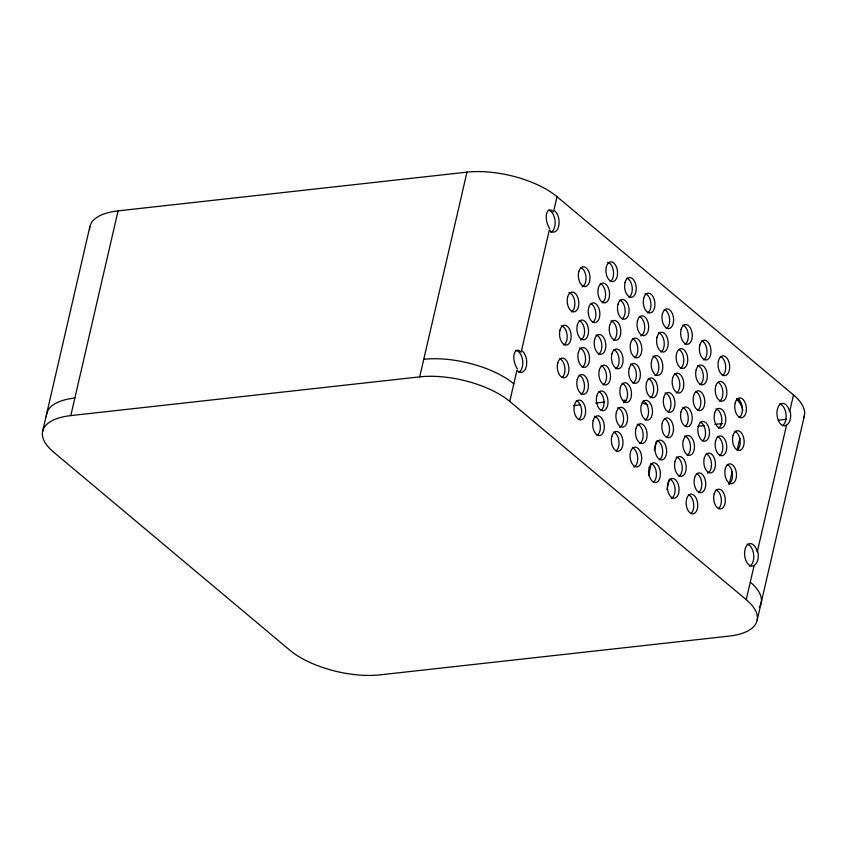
<?xml version="1.0" encoding="UTF-8"?>
<svg xmlns="http://www.w3.org/2000/svg" width="847" height="847" viewBox="0 0 847 847"><rect width="100%" height="100%" fill="white"/><g stroke="black" fill="none" stroke-linecap="round" stroke-linejoin="round"><path stroke-width="1.27" d="M42.583 431.494L89.846 226.774M757.821 551.63A11.265 7.147 84.7 0 1 754.137 565.425L746.228 599.665A66.235 27.993 13 0 1 728.928 636.129L380.028 674.858A66.235 27.993 13 0 1 289.97 650.316L53.509 452.044A66.235 27.993 13 0 1 70.809 415.591L118.072 210.871L466.972 172.142A66.235 27.993 13 0 1 557.03 196.684L793.491 394.956A66.235 27.993 13 0 1 803.496 418.27M70.809 415.591L419.71 376.862L466.972 172.142M746.228 599.665L509.767 401.404L516.956 370.234A11.276 6.522 83.7 0 0 526.336 366.349A11.276 6.522 83.7 0 0 521.508 350.552L549.332 229.992A11.276 6.522 83.7 0 0 558.713 226.096A11.276 6.522 83.7 0 0 553.885 210.3L557.03 196.684M648.431 475.718L651.099 464.177M654.35 450.075L656.425 441.096M666.917 489.682L669.289 479.423M742.84 410.297A18.147 10.503 83.7 0 0 736.879 399.689L737.112 398.651M729.193 484.516L732.157 471.652M737.208 449.799L739.876 438.227M790.198 411.388A11.265 7.147 84.7 0 1 786.524 425.183L757.26 551.905A11.276 6.522 83.7 0 0 748.473 544.092A11.276 6.522 83.7 0 0 745.18 558.353A11.276 6.522 83.7 0 0 754.137 565.415M793.491 394.956L789.637 411.663A11.276 6.522 83.7 0 0 780.86 403.85A11.276 6.522 83.7 0 0 777.567 418.111A11.276 6.522 83.7 0 0 786.514 425.173M757.154 620.226L804.417 415.506M573.43 405.565L579.973 404.834M595.674 403.098L604.832 402.081M736.879 399.689L739.495 399.403M698.013 426.274L704.503 425.554M714.889 424.4L722.682 423.532M778.361 420.165L786.651 419.244M623.096 400.335A33.118 13.997 13 0 1 625.997 400.398M642.217 402.981A33.118 13.997 13 0 1 647.574 404.665M46.405 416.84A66.235 27.993 13 0 1 74.854 398.037M89.613 229.664A66.235 27.993 13 0 1 118.072 210.871M423.754 359.308A66.235 27.993 13 0 1 513.811 383.86M517.39 368.879A11.233 5.453 75.3 0 1 514.161 354.12A11.233 5.453 75.3 0 1 521.244 352.172M750.283 582.122A66.235 27.993 13 0 1 759.293 607.172M779.431 403.871A11.276 6.522 83.7 0 1 786.016 413.897A11.276 6.522 83.7 0 1 782.353 425.734M549.767 228.626A11.233 5.453 75.3 0 1 546.537 213.868A11.233 5.453 75.3 0 1 553.631 211.919M717.451 436.576A9.931 5.749 83.7 0 1 722.735 445.766A9.931 5.749 83.7 0 1 719.431 455.707M700.173 422.092A9.931 5.749 83.7 0 1 705.392 430.763A9.931 5.749 83.7 0 1 702.682 440.863M682.894 407.598A9.931 5.749 83.7 0 1 688.113 416.279A9.931 5.749 83.7 0 1 685.403 426.38M665.043 392.966A9.931 5.749 83.7 0 1 670.76 401.309A9.931 5.749 83.7 0 1 668.124 411.886M648.326 378.62A9.931 5.749 83.7 0 1 653.609 387.81A9.931 5.749 83.7 0 1 650.305 397.751M579.21 320.664A9.931 5.749 83.7 0 1 584.536 330.362A9.931 5.749 83.7 0 1 580.629 340.06M595.917 335.01A9.931 5.749 83.7 0 1 601.719 343.861A9.931 5.749 83.7 0 1 598.469 354.29M613.768 349.642A9.931 5.749 83.7 0 1 619.051 358.832A9.931 5.749 83.7 0 1 615.748 368.773M630.475 363.988A9.931 5.749 83.7 0 1 636.277 372.839A9.931 5.749 83.7 0 1 633.027 383.268M613.683 432.097A9.931 5.749 83.7 0 1 618.903 440.768A9.931 5.749 83.7 0 1 616.192 450.869M594.425 416.279A9.931 5.749 83.7 0 1 600.216 425.13A9.931 5.749 83.7 0 1 596.976 435.559M598.67 391.589A9.931 5.749 83.7 0 1 603.89 400.26A9.931 5.749 83.7 0 1 601.179 410.361M617.643 407.831A9.931 5.749 83.7 0 1 623.508 417.19A9.931 5.749 83.7 0 1 619.644 427.364M622.185 383.373A9.931 5.749 83.7 0 1 627.511 393.072A9.931 5.749 83.7 0 1 623.604 402.759M645.033 293.665A9.931 5.749 83.7 0 1 650.835 302.517A9.931 5.749 83.7 0 1 647.584 312.945M639.337 316.482A9.931 5.749 83.7 0 1 644.673 326.18A9.931 5.749 83.7 0 1 640.766 335.878M632.497 338.673A9.931 5.749 83.7 0 1 637.791 347.863A9.931 5.749 83.7 0 1 634.477 357.805M601.19 365.777A9.931 5.749 83.7 0 1 606.484 374.967A9.931 5.749 83.7 0 1 603.18 384.909M579.634 348.032A9.931 5.749 83.7 0 1 585.436 356.883A9.931 5.749 83.7 0 1 582.185 367.312M579.115 375.189A9.931 5.749 83.7 0 1 584.398 384.379A9.931 5.749 83.7 0 1 581.095 394.321M576.299 400.758A9.931 5.749 83.7 0 1 581.529 409.429A9.931 5.749 83.7 0 1 578.819 419.53M559.602 358.683A9.931 5.749 83.7 0 1 564.822 367.354A9.931 5.749 83.7 0 1 562.112 377.455M619.792 300.092A9.931 5.749 83.7 0 1 625.012 308.774A9.931 5.749 83.7 0 1 622.301 318.874M610.941 320.928A9.931 5.749 83.7 0 1 616.743 329.779A9.931 5.749 83.7 0 1 613.493 340.208M590.528 303.48A9.931 5.749 83.7 0 1 595.812 312.67A9.931 5.749 83.7 0 1 592.508 322.612M561.265 325.746A9.931 5.749 83.7 0 1 567.067 334.597A9.931 5.749 83.7 0 1 563.816 345.036M568.93 292.586A9.931 5.749 83.7 0 1 574.721 301.437A9.931 5.749 83.7 0 1 571.481 311.865M600.237 283.703A9.931 5.749 83.7 0 1 605.52 292.882A9.931 5.749 83.7 0 1 602.217 302.834M580.661 267.43A9.931 5.749 83.7 0 1 585.997 277.128A9.931 5.749 83.7 0 1 582.09 286.826M626.918 278.144A9.931 5.749 83.7 0 1 632.201 287.334A9.931 5.749 83.7 0 1 628.898 297.276M607.659 262.326A9.931 5.749 83.7 0 1 613.45 271.178A9.931 5.749 83.7 0 1 610.211 281.606M664.292 309.483A9.931 5.749 83.7 0 1 669.575 318.663A9.931 5.749 83.7 0 1 666.271 328.615M658.32 332.733A9.931 5.749 83.7 0 1 664.122 341.574A9.931 5.749 83.7 0 1 660.872 352.013M652.921 356.121A9.931 5.749 83.7 0 1 658.775 365.481A9.931 5.749 83.7 0 1 654.911 375.666M643.169 400.97A9.931 5.749 83.7 0 1 648.453 410.16A9.931 5.749 83.7 0 1 645.149 420.101M637.198 424.22A9.931 5.749 83.7 0 1 643 433.071A9.931 5.749 83.7 0 1 639.75 443.5M632.37 447.767A9.931 5.749 83.7 0 1 637.696 457.465A9.931 5.749 83.7 0 1 633.789 467.152M651.057 463.436A9.931 5.749 83.7 0 1 656.277 472.107A9.931 5.749 83.7 0 1 653.566 482.208M669.744 479.106A9.931 5.749 83.7 0 1 675.07 488.804A9.931 5.749 83.7 0 1 671.163 498.491M676.298 457.009A9.931 5.749 83.7 0 1 682.1 465.85A9.931 5.749 83.7 0 1 678.849 476.289M657.314 440.758A9.931 5.749 83.7 0 1 662.608 449.948A9.931 5.749 83.7 0 1 659.294 459.889M664.715 418.799A9.931 5.749 83.7 0 1 669.437 427.714A9.931 5.749 83.7 0 1 666.674 437.348M682.978 325.153A9.931 5.749 83.7 0 1 688.262 334.332A9.931 5.749 83.7 0 1 684.958 344.284M678.998 349.504A9.931 5.749 83.7 0 1 683.773 358.927A9.931 5.749 83.7 0 1 680.416 368.403M674.477 373.866A9.931 5.749 83.7 0 1 679.76 383.056A9.931 5.749 83.7 0 1 676.457 393.008M684.577 436.014A9.931 5.749 83.7 0 1 690.369 444.866A9.931 5.749 83.7 0 1 687.129 455.294M706.133 453.759A9.931 5.749 83.7 0 1 711.459 463.457A9.931 5.749 83.7 0 1 707.552 473.155M696.414 473.547A9.931 5.749 83.7 0 1 701.708 482.726A9.931 5.749 83.7 0 1 698.404 492.679M688.431 494.775A9.931 5.749 83.7 0 1 693.651 503.446A9.931 5.749 83.7 0 1 690.94 513.547M715.99 489.81A9.931 5.749 83.7 0 1 721.221 498.491A9.931 5.749 83.7 0 1 718.51 508.592M697.42 365.512A9.931 5.749 83.7 0 1 703.222 374.363A9.931 5.749 83.7 0 1 699.971 384.792M696.012 391.706A9.931 5.749 83.7 0 1 700.744 400.61A9.931 5.749 83.7 0 1 697.981 410.244M715.884 408.921A9.931 5.749 83.7 0 1 721.676 417.762A9.931 5.749 83.7 0 1 718.436 428.201M727.16 464.516A9.931 5.749 83.7 0 1 732.496 474.214A9.931 5.749 83.7 0 1 728.579 483.902M734.815 431.345A9.931 5.749 83.7 0 1 740.045 440.027A9.931 5.749 83.7 0 1 737.335 450.128M718.097 382.283A9.931 5.749 83.7 0 1 722.872 391.716A9.931 5.749 83.7 0 1 719.527 401.182M737.059 398.566A9.931 5.749 83.7 0 1 742.343 407.746A9.931 5.749 83.7 0 1 739.039 417.698M701.665 340.822A9.931 5.749 83.7 0 1 706.949 350.002A9.931 5.749 83.7 0 1 703.645 359.954M720.352 356.492A9.931 5.749 83.7 0 1 725.635 365.671A9.931 5.749 83.7 0 1 722.332 375.623M419.71 376.862A66.235 27.993 13 0 1 509.767 401.404M747.054 544.123A11.276 6.522 83.7 0 1 753.692 554.605A11.276 6.522 83.7 0 1 749.468 566.23M515.495 350.372A11.276 6.522 83.7 0 1 522.557 359.996A11.276 6.522 83.7 0 1 518.946 372.299M548.39 210.172A11.276 6.522 83.7 0 1 555.071 220.771A11.276 6.522 83.7 0 1 550.688 232.343M715.599 440.853A9.931 5.749 83.7 0 0 721.665 455.728A9.931 5.749 83.7 0 0 725.604 440.916A9.931 5.749 83.7 0 0 715.599 440.853M698.32 426.369A9.931 5.749 83.7 0 0 704.386 441.234A9.931 5.749 83.7 0 0 708.325 426.422A9.931 5.749 83.7 0 0 698.32 426.369M681.041 411.875A9.931 5.749 83.7 0 0 687.097 426.75A9.931 5.749 83.7 0 0 691.046 411.938A9.931 5.749 83.7 0 0 681.041 411.875M663.762 397.391A9.931 5.749 83.7 0 0 669.818 412.267A9.931 5.749 83.7 0 0 673.767 397.444A9.931 5.749 83.7 0 0 663.762 397.391M646.473 382.897A9.931 5.749 83.7 0 0 652.539 397.772A9.931 5.749 83.7 0 0 656.489 382.96A9.931 5.749 83.7 0 0 646.473 382.897M577.358 324.941A9.931 5.749 83.7 0 0 583.424 339.816A9.931 5.749 83.7 0 0 587.363 325.004A9.931 5.749 83.7 0 0 577.358 324.941M594.636 339.435A9.931 5.749 83.7 0 0 600.703 354.311A9.931 5.749 83.7 0 0 604.642 339.499A9.931 5.749 83.7 0 0 594.636 339.435M611.915 353.919A9.931 5.749 83.7 0 0 617.982 368.794A9.931 5.749 83.7 0 0 621.92 353.982A9.931 5.749 83.7 0 0 611.915 353.919M629.194 368.413A9.931 5.749 83.7 0 0 635.261 383.289A9.931 5.749 83.7 0 0 639.199 368.477A9.931 5.749 83.7 0 0 629.194 368.413M611.83 436.374A9.931 5.749 83.7 0 0 617.887 451.25A9.931 5.749 83.7 0 0 621.836 436.438A9.931 5.749 83.7 0 0 611.83 436.374M593.144 420.705A9.931 5.749 83.7 0 0 599.2 435.58A9.931 5.749 83.7 0 0 603.149 420.768A9.931 5.749 83.7 0 0 593.144 420.705M596.817 395.867A9.931 5.749 83.7 0 0 602.884 410.731A9.931 5.749 83.7 0 0 606.823 395.92A9.931 5.749 83.7 0 0 596.817 395.867M616.362 412.256A9.931 5.749 83.7 0 0 622.429 427.132A9.931 5.749 83.7 0 0 626.378 412.309A9.931 5.749 83.7 0 0 616.362 412.256M620.332 387.651A9.931 5.749 83.7 0 0 626.399 402.526A9.931 5.749 83.7 0 0 630.337 387.714A9.931 5.749 83.7 0 0 620.332 387.651M643.752 298.091A9.931 5.749 83.7 0 0 649.818 312.967A9.931 5.749 83.7 0 0 653.757 298.155A9.931 5.749 83.7 0 0 643.752 298.091M637.484 320.759A9.931 5.749 83.7 0 0 643.551 335.634A9.931 5.749 83.7 0 0 647.5 320.822A9.931 5.749 83.7 0 0 637.484 320.759M630.644 342.95A9.931 5.749 83.7 0 0 636.711 357.826A9.931 5.749 83.7 0 0 640.66 343.014A9.931 5.749 83.7 0 0 630.644 342.95M599.348 370.054A9.931 5.749 83.7 0 0 605.404 384.93A9.931 5.749 83.7 0 0 609.353 370.118A9.931 5.749 83.7 0 0 599.348 370.054M578.353 352.458A9.931 5.749 83.7 0 0 584.419 367.333A9.931 5.749 83.7 0 0 588.358 352.521A9.931 5.749 83.7 0 0 578.353 352.458M577.262 379.467A9.931 5.749 83.7 0 0 583.329 394.342A9.931 5.749 83.7 0 0 587.267 379.53A9.931 5.749 83.7 0 0 577.262 379.467M574.446 405.035A9.931 5.749 83.7 0 0 580.513 419.911A9.931 5.749 83.7 0 0 584.462 405.099A9.931 5.749 83.7 0 0 574.446 405.035M557.75 362.961A9.931 5.749 83.7 0 0 563.806 377.836A9.931 5.749 83.7 0 0 567.755 363.024A9.931 5.749 83.7 0 0 557.75 362.961M617.939 304.369A9.931 5.749 83.7 0 0 624.006 319.245A9.931 5.749 83.7 0 0 627.945 304.433A9.931 5.749 83.7 0 0 617.939 304.369M609.66 325.354A9.931 5.749 83.7 0 0 615.727 340.229A9.931 5.749 83.7 0 0 619.665 325.417A9.931 5.749 83.7 0 0 609.66 325.354M588.676 307.757A9.931 5.749 83.7 0 0 594.742 322.633A9.931 5.749 83.7 0 0 598.681 307.821A9.931 5.749 83.7 0 0 588.676 307.757M559.983 330.171A9.931 5.749 83.7 0 0 566.05 345.047A9.931 5.749 83.7 0 0 569.999 330.235A9.931 5.749 83.7 0 0 559.983 330.171M567.649 297.011A9.931 5.749 83.7 0 0 573.705 311.887A9.931 5.749 83.7 0 0 577.654 297.075A9.931 5.749 83.7 0 0 567.649 297.011M598.384 287.98A9.931 5.749 83.7 0 0 604.451 302.855A9.931 5.749 83.7 0 0 608.4 288.044A9.931 5.749 83.7 0 0 598.384 287.98M578.808 271.707A9.931 5.749 83.7 0 0 584.875 286.582A9.931 5.749 83.7 0 0 588.824 271.771A9.931 5.749 83.7 0 0 578.808 271.707M625.065 282.422A9.931 5.749 83.7 0 0 631.131 297.297A9.931 5.749 83.7 0 0 635.07 282.485A9.931 5.749 83.7 0 0 625.065 282.422M606.378 266.752A9.931 5.749 83.7 0 0 612.445 281.627A9.931 5.749 83.7 0 0 616.383 266.816A9.931 5.749 83.7 0 0 606.378 266.752M662.439 313.761A9.931 5.749 83.7 0 0 668.505 328.636A9.931 5.749 83.7 0 0 672.444 313.824A9.931 5.749 83.7 0 0 662.439 313.761M657.039 337.159A9.931 5.749 83.7 0 0 663.106 352.024A9.931 5.749 83.7 0 0 667.044 337.212A9.931 5.749 83.7 0 0 657.039 337.159M651.639 360.547A9.931 5.749 83.7 0 0 657.706 375.422A9.931 5.749 83.7 0 0 661.645 360.61A9.931 5.749 83.7 0 0 651.639 360.547M641.317 405.247A9.931 5.749 83.7 0 0 647.383 420.123A9.931 5.749 83.7 0 0 651.322 405.311A9.931 5.749 83.7 0 0 641.317 405.247M635.917 428.646A9.931 5.749 83.7 0 0 641.984 443.521A9.931 5.749 83.7 0 0 645.922 428.709A9.931 5.749 83.7 0 0 635.917 428.646M630.517 452.044A9.931 5.749 83.7 0 0 636.573 466.919A9.931 5.749 83.7 0 0 640.523 452.107A9.931 5.749 83.7 0 0 630.517 452.044M649.204 467.713A9.931 5.749 83.7 0 0 655.271 482.589A9.931 5.749 83.7 0 0 659.21 467.766A9.931 5.749 83.7 0 0 649.204 467.713M667.891 483.383A9.931 5.749 83.7 0 0 673.958 498.248A9.931 5.749 83.7 0 0 677.896 483.436A9.931 5.749 83.7 0 0 667.891 483.383M675.017 461.435A9.931 5.749 83.7 0 0 681.083 476.3A9.931 5.749 83.7 0 0 685.022 461.488A9.931 5.749 83.7 0 0 675.017 461.435M655.462 445.035A9.931 5.749 83.7 0 0 661.528 459.91A9.931 5.749 83.7 0 0 665.477 445.099A9.931 5.749 83.7 0 0 655.462 445.035M662.301 422.844A9.931 5.749 83.7 0 0 668.368 437.719A9.931 5.749 83.7 0 0 672.317 422.907A9.931 5.749 83.7 0 0 662.301 422.844M681.126 329.43A9.931 5.749 83.7 0 0 687.192 344.295A9.931 5.749 83.7 0 0 691.131 329.483A9.931 5.749 83.7 0 0 681.126 329.43M676.584 353.548A9.931 5.749 83.7 0 0 682.65 368.424A9.931 5.749 83.7 0 0 686.599 353.612A9.931 5.749 83.7 0 0 676.584 353.548M672.624 378.143A9.931 5.749 83.7 0 0 678.691 393.019A9.931 5.749 83.7 0 0 682.629 378.207A9.931 5.749 83.7 0 0 672.624 378.143M683.296 440.44A9.931 5.749 83.7 0 0 689.352 455.315A9.931 5.749 83.7 0 0 693.301 440.504A9.931 5.749 83.7 0 0 683.296 440.44M704.281 458.036A9.931 5.749 83.7 0 0 710.347 472.912A9.931 5.749 83.7 0 0 714.286 458.1A9.931 5.749 83.7 0 0 704.281 458.036M694.572 477.824A9.931 5.749 83.7 0 0 700.628 492.689A9.931 5.749 83.7 0 0 704.577 477.877A9.931 5.749 83.7 0 0 694.572 477.824M686.578 499.052A9.931 5.749 83.7 0 0 692.645 513.917A9.931 5.749 83.7 0 0 696.583 499.105A9.931 5.749 83.7 0 0 686.578 499.052M714.137 494.087A9.931 5.749 83.7 0 0 720.204 508.962A9.931 5.749 83.7 0 0 724.153 494.15A9.931 5.749 83.7 0 0 714.137 494.087M696.139 369.938A9.931 5.749 83.7 0 0 702.205 384.813A9.931 5.749 83.7 0 0 706.144 370.001A9.931 5.749 83.7 0 0 696.139 369.938M693.608 395.75A9.931 5.749 83.7 0 0 699.675 410.615A9.931 5.749 83.7 0 0 703.624 395.803A9.931 5.749 83.7 0 0 693.608 395.75M714.603 413.347A9.931 5.749 83.7 0 0 720.659 428.211A9.931 5.749 83.7 0 0 724.609 413.4A9.931 5.749 83.7 0 0 714.603 413.347M725.307 468.793A9.931 5.749 83.7 0 0 731.374 483.658A9.931 5.749 83.7 0 0 735.312 468.846A9.931 5.749 83.7 0 0 725.307 468.793M732.962 435.623A9.931 5.749 83.7 0 0 739.029 450.498A9.931 5.749 83.7 0 0 742.978 435.686A9.931 5.749 83.7 0 0 732.962 435.623M715.694 386.327A9.931 5.749 83.7 0 0 721.75 401.203A9.931 5.749 83.7 0 0 725.699 386.391A9.931 5.749 83.7 0 0 715.694 386.327M735.207 402.844A9.931 5.749 83.7 0 0 741.273 417.719A9.931 5.749 83.7 0 0 745.212 402.897A9.931 5.749 83.7 0 0 735.207 402.844M699.813 345.1A9.931 5.749 83.7 0 0 705.879 359.964A9.931 5.749 83.7 0 0 709.818 345.153A9.931 5.749 83.7 0 0 699.813 345.1M718.5 360.769A9.931 5.749 83.7 0 0 724.566 375.634A9.931 5.749 83.7 0 0 728.515 360.822A9.931 5.749 83.7 0 0 718.5 360.769"/></g></svg>
